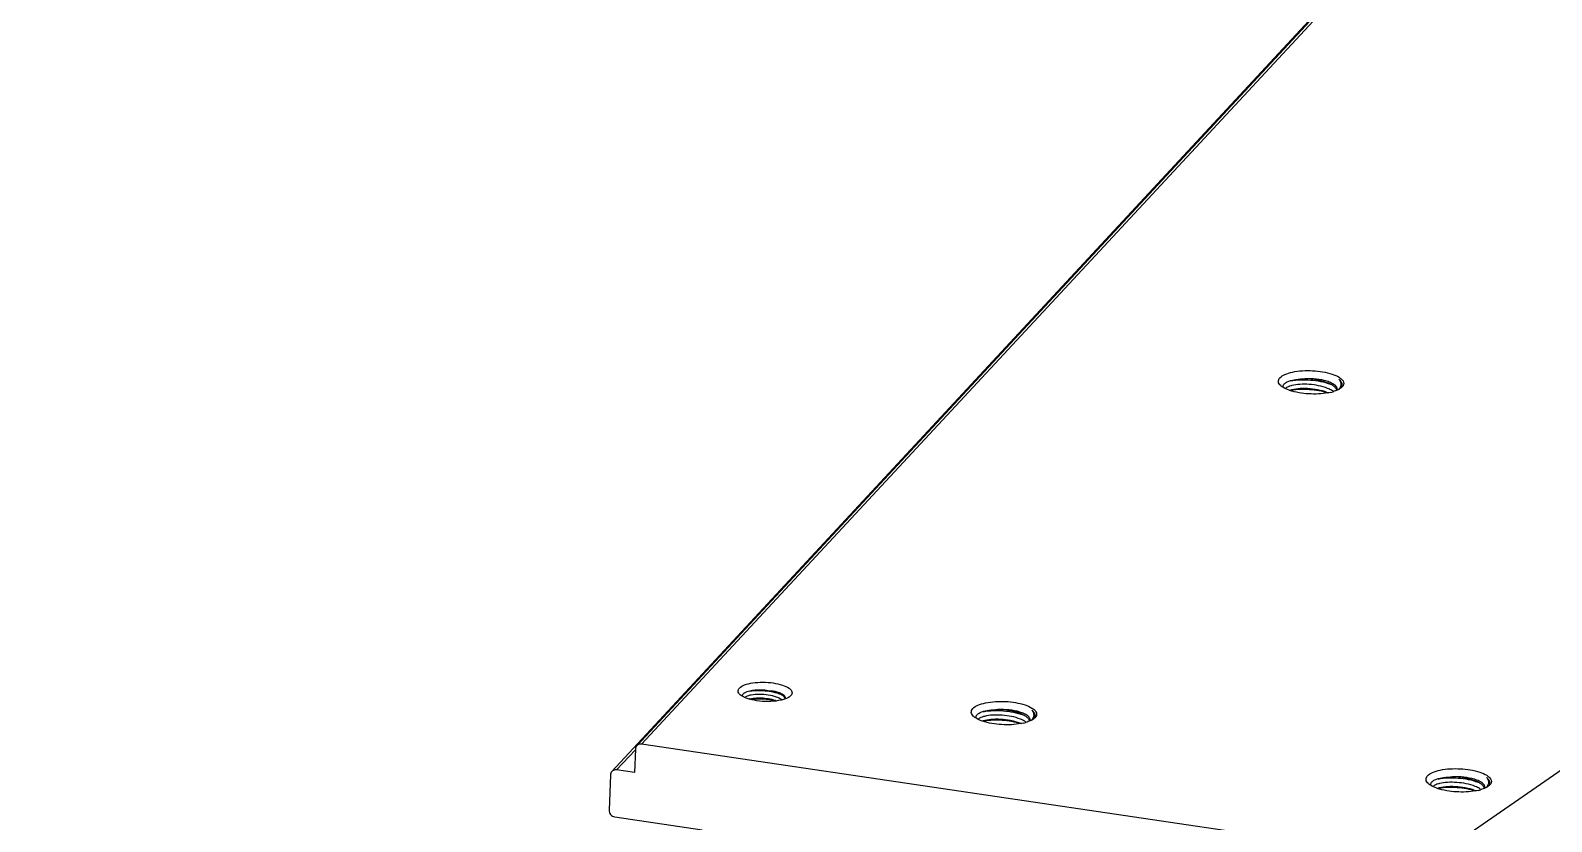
# Model space of a CAD drawing. Extents: x -425 to 6552, y -3049 to 3105.
# Drawn here: x 174.69 to 223.07, y -2703.76 to -2678.59 of the extents above; entities that cross this region are included whole.
import ezdxf

# ---------------------------------------------------------------- set-up
doc = ezdxf.new("R2010")
doc.units = 0
doc.layers.get('0').update_dxf_attribs({"linetype": 'CONTINUOUS'})
doc.layers.add('DIM', color=1, linetype='CONTINUOUS')

msp = doc.modelspace()

# ---------------------------------------------------------------- linework, layer by layer
at = {"color": 7, "linetype": 'CONTINUOUS'}
for p, q in [((220.836, -2672.406), (193.974, -2701.35)), ((194.127, -2701.299), (220.99, -2672.356)), ((220.039, -2673.228), (193.176, -2702.171)), ((216.409, -2689.932), (216.374, -2689.964)), ((198.871, -2699.756), (198.842, -2699.782)), ((206.64, -2700.457), (206.606, -2700.488)), ((193.33, -2702.12), (193.929, -2701.475)), ((193.93, -2701.457), (193.901, -2702.204)), ((245.513, -2708.902), (194.127, -2701.299)), ((193.901, -2702.204), (193.33, -2702.12)), ((193.133, -2702.279), (193.089, -2703.399)), ((221.105, -2702.597), (221.07, -2702.629)), ((193.273, -2703.614), (196.051, -2704.025))]:
    msp.add_line(p, q, dxfattribs=at)
for centre, radius, start, end in [((214.729, -2689.593), 0.406, 227.0407, 230.4676), ((214.723, -2690.106), 0.172, 131.8913, 135.6626), ((215.054, -2691.506), 1.495, 100.2806, 102.0172), ((215.705, -2688.654), 1.488, 282.7477, 286.089), ((216.015, -2690.124), 0.242, 32.6867, 34.3083), ((216.136, -2689.999), 0.116, 340.0158, 347.4363), ((216.143, -2690.001), 0.108, 347.4648, 5.0904), ((197.482, -2699.475), 0.336, 227.042, 230.5101), ((198.131, -2700.676), 1.074, 71.3707, 75.0845), ((198.08, -2700.741), 0.995, 66.4892, 70.1401), ((198.63, -2699.516), 0.341, 304.6554, 308.5223), ((197.735, -2700.563), 0.726, 103.3878, 105.7032), ((198.307, -2700.297), 0.495, 54.9328, 56.921), ((204.961, -2700.118), 0.406, 227.0407, 230.4676), ((204.954, -2700.631), 0.172, 131.8913, 135.6626), ((205.286, -2702.031), 1.495, 100.2806, 102.0172), ((205.937, -2699.179), 1.488, 282.7477, 286.089), ((206.247, -2700.649), 0.242, 32.6867, 34.3083), ((206.367, -2700.524), 0.116, 340.0158, 347.4363), ((206.375, -2700.525), 0.108, 347.4648, 5.0904), ((219.425, -2702.258), 0.406, 227.0407, 230.4676), ((219.419, -2702.771), 0.172, 131.8913, 135.6626), ((219.75, -2704.171), 1.495, 100.2806, 102.0172), ((220.711, -2702.789), 0.242, 32.6867, 34.3083), ((220.831, -2702.664), 0.116, 340.0158, 347.4363), ((220.839, -2702.666), 0.108, 347.4648, 5.0904), ((220.401, -2701.319), 1.488, 282.7477, 286.089)]:
    msp.add_arc(centre, radius, start, end, dxfattribs=at)
for points, knots in [([(214.453, -2689.89), (214.417, -2689.857), (214.37, -2689.792), (214.386, -2689.695), (214.413, -2689.657), (214.429, -2689.639)], [0, 0, 0, 0, 0.516646, 0.743362, 1, 1, 1, 1]), ([(214.429, -2689.639), (214.471, -2689.594), (214.603, -2689.519), (214.951, -2689.421), (215.466, -2689.397), (215.972, -2689.471), (216.293, -2689.604), (216.406, -2689.693), (216.435, -2689.741)], [0, 0, 0, 0, 0.087154, 0.206966, 0.50982, 0.806573, 0.919781, 1, 1, 1, 1]), ([(214.811, -2690.066), (214.783, -2690.058), (214.683, -2690.026), (214.585, -2689.983), (214.521, -2689.942)], [0, 0, 0, 0, 0.281499, 1, 1, 1, 1]), ([(214.539, -2689.953), (214.532, -2689.936), (214.525, -2689.898), (214.542, -2689.864), (214.553, -2689.849)], [0, 0, 0, 0, 0.488724, 1, 1, 1, 1]), ([(214.582, -2689.819), (214.59, -2689.812), (214.631, -2689.782), (214.678, -2689.761), (214.715, -2689.747)], [0, 0, 0, 0, 0.213867, 1, 1, 1, 1]), ([(214.804, -2689.889), (214.793, -2689.892), (214.753, -2689.903), (214.714, -2689.917), (214.687, -2689.929)], [0, 0, 0, 0, 0.272519, 1, 1, 1, 1]), ([(214.715, -2689.747), (214.787, -2689.721), (214.955, -2689.685), (215.125, -2689.675), (215.219, -2689.675)], [0, 0, 0, 0, 0.450886, 1, 1, 1, 1]), ([(214.721, -2690.039), (214.727, -2690.037), (214.755, -2690.027), (214.784, -2690.019), (214.806, -2690.014)], [0, 0, 0, 0, 0.235567, 1, 1, 1, 1]), ([(214.765, -2689.743), (214.972, -2689.7), (215.405, -2689.692), (215.832, -2689.768), (216.035, -2689.846)], [0, 0, 0, 0, 0.492965, 1, 1, 1, 1]), ([(214.787, -2690.035), (214.977, -2690), (215.374, -2689.992), (215.765, -2690.057), (215.955, -2690.121)], [0, 0, 0, 0, 0.490802, 1, 1, 1, 1]), ([(215.945, -2689.979), (215.762, -2689.904), (215.46, -2689.849), (215.075, -2689.844), (214.888, -2689.868), (214.804, -2689.889)], [0, 0, 0, 0, 0.514216, 0.776729, 1, 1, 1, 1]), ([(214.806, -2690.014), (214.893, -2689.993), (215.089, -2689.969), (215.392, -2689.975), (215.697, -2690.022), (215.892, -2690.083), (215.979, -2690.122)], [0, 0, 0, 0, 0.226155, 0.490957, 0.760261, 1, 1, 1, 1]), ([(216.033, -2690.105), (215.834, -2690.151), (215.42, -2690.176), (215.009, -2690.123), (214.811, -2690.066)], [0, 0, 0, 0, 0.497559, 1, 1, 1, 1]), ([(215.922, -2689.752), (215.813, -2689.719), (215.579, -2689.676), (215.342, -2689.669), (215.219, -2689.675)], [0, 0, 0, 0, 0.480549, 1, 1, 1, 1]), ([(215.991, -2689.823), (215.877, -2689.772), (215.62, -2689.701), (215.357, -2689.676), (215.219, -2689.675)], [0, 0, 0, 0, 0.474879, 1, 1, 1, 1]), ([(216.111, -2689.831), (216.098, -2689.823), (216.037, -2689.791), (215.973, -2689.768), (215.922, -2689.752)], [0, 0, 0, 0, 0.22487, 1, 1, 1, 1]), ([(216.139, -2689.91), (216.128, -2689.902), (216.082, -2689.869), (216.031, -2689.842), (215.991, -2689.823)], [0, 0, 0, 0, 0.227902, 1, 1, 1, 1]), ([(216.196, -2689.892), (216.191, -2689.887), (216.164, -2689.864), (216.135, -2689.844), (216.111, -2689.831)], [0, 0, 0, 0, 0.22683, 1, 1, 1, 1]), ([(216.215, -2689.988), (216.21, -2689.981), (216.188, -2689.952), (216.161, -2689.927), (216.139, -2689.91)], [0, 0, 0, 0, 0.228545, 1, 1, 1, 1]), ([(216.344, -2689.986), (216.333, -2689.993), (216.286, -2690.022), (216.235, -2690.044), (216.194, -2690.059)], [0, 0, 0, 0, 0.225869, 1, 1, 1, 1]), ([(216.243, -2689.958), (216.24, -2689.952), (216.229, -2689.928), (216.211, -2689.907), (216.196, -2689.892)], [0, 0, 0, 0, 0.227408, 1, 1, 1, 1]), ([(216.366, -2689.841), (216.366, -2689.856), (216.362, -2689.918), (216.331, -2689.975), (216.301, -2690.011)], [0, 0, 0, 0, 0.236224, 1, 1, 1, 1]), ([(216.306, -2689.69), (216.318, -2689.7), (216.357, -2689.738), (216.389, -2689.786), (216.398, -2689.824)], [0, 0, 0, 0, 0.28741, 1, 1, 1, 1]), ([(216.306, -2689.69), (216.315, -2689.702), (216.346, -2689.747), (216.364, -2689.802), (216.366, -2689.841)], [0, 0, 0, 0, 0.271653, 1, 1, 1, 1]), ([(216.398, -2689.824), (216.405, -2689.857), (216.399, -2689.907), (216.374, -2689.947), (216.367, -2689.957)], [0, 0, 0, 0, 0.728688, 1, 1, 1, 1]), ([(216.435, -2689.741), (216.449, -2689.765), (216.467, -2689.818), (216.45, -2689.872), (216.437, -2689.895)], [0, 0, 0, 0, 0.505902, 1, 1, 1, 1]), ([(197.234, -2699.514), (197.277, -2699.468), (197.421, -2699.396), (197.675, -2699.339), (197.986, -2699.32), (198.305, -2699.343), (198.588, -2699.405), (198.781, -2699.486), (198.878, -2699.571), (198.914, -2699.635), (198.911, -2699.703), (198.886, -2699.74), (198.871, -2699.756)], [0, 0, 0, 0, 0.098694, 0.23886, 0.406252, 0.579295, 0.735178, 0.855132, 0.899073, 0.933923, 0.965052, 1, 1, 1, 1]), ([(197.253, -2699.721), (197.224, -2699.694), (197.171, -2699.623), (197.209, -2699.541), (197.234, -2699.514)], [0, 0, 0, 0, 0.522448, 1, 1, 1, 1]), ([(198.56, -2699.899), (198.453, -2699.924), (198.225, -2699.949), (197.884, -2699.938), (197.572, -2699.882), (197.383, -2699.812), (197.31, -2699.765)], [0, 0, 0, 0, 0.256655, 0.53593, 0.795993, 1, 1, 1, 1]), ([(197.376, -2699.681), (197.382, -2699.675), (197.414, -2699.652), (197.451, -2699.636), (197.48, -2699.625)], [0, 0, 0, 0, 0.214653, 1, 1, 1, 1]), ([(198.418, -2699.805), (198.333, -2699.774), (198.15, -2699.731), (197.878, -2699.709), (197.638, -2699.725), (197.493, -2699.763), (197.441, -2699.794)], [0, 0, 0, 0, 0.273884, 0.562185, 0.817439, 1, 1, 1, 1]), ([(197.48, -2699.625), (197.591, -2699.584), (197.857, -2699.555), (198.119, -2699.577), (198.258, -2699.607)], [0, 0, 0, 0, 0.455379, 1, 1, 1, 1]), ([(197.567, -2699.856), (197.704, -2699.823), (198, -2699.817), (198.29, -2699.868), (198.431, -2699.922)], [0, 0, 0, 0, 0.48139, 1, 1, 1, 1]), ([(197.568, -2699.612), (197.729, -2699.586), (198.061, -2699.584), (198.388, -2699.647), (198.542, -2699.706)], [0, 0, 0, 0, 0.497399, 1, 1, 1, 1]), ([(198.408, -2699.638), (198.396, -2699.635), (198.346, -2699.622), (198.296, -2699.613), (198.258, -2699.607)], [0, 0, 0, 0, 0.240811, 1, 1, 1, 1]), ([(198.496, -2699.683), (198.478, -2699.675), (198.401, -2699.643), (198.321, -2699.621), (198.258, -2699.607)], [0, 0, 0, 0, 0.231608, 1, 1, 1, 1]), ([(198.629, -2699.732), (198.619, -2699.725), (198.571, -2699.694), (198.517, -2699.672), (198.474, -2699.658)], [0, 0, 0, 0, 0.217945, 1, 1, 1, 1]), ([(198.616, -2699.754), (198.608, -2699.748), (198.57, -2699.72), (198.529, -2699.698), (198.496, -2699.683)], [0, 0, 0, 0, 0.22758, 1, 1, 1, 1]), ([(198.678, -2699.818), (198.674, -2699.813), (198.656, -2699.789), (198.634, -2699.768), (198.616, -2699.754)], [0, 0, 0, 0, 0.228569, 1, 1, 1, 1]), ([(198.687, -2699.79), (198.684, -2699.785), (198.668, -2699.763), (198.647, -2699.745), (198.629, -2699.732)], [0, 0, 0, 0, 0.222632, 1, 1, 1, 1]), ([(198.797, -2699.813), (198.79, -2699.817), (198.756, -2699.836), (198.721, -2699.851), (198.693, -2699.861)], [0, 0, 0, 0, 0.230864, 1, 1, 1, 1]), ([(197.569, -2699.872), (197.705, -2699.851), (197.988, -2699.845), (198.267, -2699.887), (198.406, -2699.926)], [0, 0, 0, 0, 0.487375, 1, 1, 1, 1]), ([(198.693, -2699.861), (198.683, -2699.865), (198.639, -2699.88), (198.594, -2699.892), (198.56, -2699.899)], [0, 0, 0, 0, 0.235494, 1, 1, 1, 1]), ([(204.684, -2700.414), (204.649, -2700.381), (204.602, -2700.317), (204.618, -2700.22), (204.645, -2700.182), (204.661, -2700.164)], [0, 0, 0, 0, 0.516646, 0.743362, 1, 1, 1, 1]), ([(204.661, -2700.164), (204.703, -2700.119), (204.835, -2700.044), (205.183, -2699.945), (205.698, -2699.921), (206.204, -2699.996), (206.525, -2700.128), (206.637, -2700.217), (206.666, -2700.266)], [0, 0, 0, 0, 0.087154, 0.206966, 0.50982, 0.806573, 0.919781, 1, 1, 1, 1]), ([(204.814, -2700.343), (204.822, -2700.336), (204.863, -2700.306), (204.909, -2700.285), (204.946, -2700.272)], [0, 0, 0, 0, 0.213867, 1, 1, 1, 1]), ([(204.946, -2700.272), (205.019, -2700.245), (205.187, -2700.21), (205.357, -2700.2), (205.451, -2700.2)], [0, 0, 0, 0, 0.450886, 1, 1, 1, 1]), ([(204.996, -2700.267), (205.203, -2700.225), (205.637, -2700.217), (206.064, -2700.293), (206.266, -2700.371)], [0, 0, 0, 0, 0.492965, 1, 1, 1, 1]), ([(206.154, -2700.277), (206.045, -2700.244), (205.811, -2700.201), (205.573, -2700.193), (205.451, -2700.2)], [0, 0, 0, 0, 0.480549, 1, 1, 1, 1]), ([(206.223, -2700.348), (206.109, -2700.296), (205.852, -2700.226), (205.589, -2700.201), (205.451, -2700.2)], [0, 0, 0, 0, 0.474879, 1, 1, 1, 1]), ([(206.343, -2700.355), (206.33, -2700.348), (206.269, -2700.316), (206.204, -2700.292), (206.154, -2700.277)], [0, 0, 0, 0, 0.22487, 1, 1, 1, 1]), ([(206.538, -2700.215), (206.55, -2700.225), (206.589, -2700.262), (206.621, -2700.311), (206.629, -2700.348)], [0, 0, 0, 0, 0.28741, 1, 1, 1, 1]), ([(206.538, -2700.215), (206.547, -2700.227), (206.577, -2700.272), (206.596, -2700.326), (206.597, -2700.366)], [0, 0, 0, 0, 0.271653, 1, 1, 1, 1]), ([(206.666, -2700.266), (206.68, -2700.289), (206.699, -2700.343), (206.682, -2700.397), (206.668, -2700.42)], [0, 0, 0, 0, 0.505902, 1, 1, 1, 1]), ([(205.043, -2700.591), (205.015, -2700.582), (204.914, -2700.55), (204.816, -2700.508), (204.753, -2700.467)], [0, 0, 0, 0, 0.281499, 1, 1, 1, 1]), ([(204.771, -2700.477), (204.764, -2700.461), (204.757, -2700.423), (204.774, -2700.389), (204.785, -2700.374)], [0, 0, 0, 0, 0.488724, 1, 1, 1, 1]), ([(205.036, -2700.414), (205.025, -2700.417), (204.985, -2700.428), (204.946, -2700.441), (204.919, -2700.454)], [0, 0, 0, 0, 0.272519, 1, 1, 1, 1]), ([(204.952, -2700.564), (204.959, -2700.562), (204.987, -2700.552), (205.016, -2700.544), (205.038, -2700.539)], [0, 0, 0, 0, 0.235567, 1, 1, 1, 1]), ([(205.019, -2700.56), (205.209, -2700.525), (205.605, -2700.517), (205.997, -2700.582), (206.187, -2700.645)], [0, 0, 0, 0, 0.490802, 1, 1, 1, 1]), ([(206.177, -2700.504), (205.993, -2700.429), (205.692, -2700.374), (205.307, -2700.369), (205.119, -2700.393), (205.036, -2700.414)], [0, 0, 0, 0, 0.514216, 0.776729, 1, 1, 1, 1]), ([(205.038, -2700.539), (205.125, -2700.517), (205.32, -2700.494), (205.624, -2700.5), (205.929, -2700.547), (206.124, -2700.608), (206.211, -2700.647)], [0, 0, 0, 0, 0.226155, 0.490957, 0.760261, 1, 1, 1, 1]), ([(206.265, -2700.63), (206.066, -2700.675), (205.652, -2700.7), (205.241, -2700.648), (205.043, -2700.591)], [0, 0, 0, 0, 0.497559, 1, 1, 1, 1]), ([(206.37, -2700.435), (206.36, -2700.427), (206.314, -2700.393), (206.263, -2700.366), (206.223, -2700.348)], [0, 0, 0, 0, 0.227902, 1, 1, 1, 1]), ([(206.428, -2700.417), (206.422, -2700.412), (206.396, -2700.388), (206.367, -2700.369), (206.343, -2700.355)], [0, 0, 0, 0, 0.22683, 1, 1, 1, 1]), ([(206.446, -2700.513), (206.442, -2700.506), (206.42, -2700.477), (206.393, -2700.452), (206.37, -2700.435)], [0, 0, 0, 0, 0.228545, 1, 1, 1, 1]), ([(206.576, -2700.511), (206.565, -2700.518), (206.518, -2700.546), (206.466, -2700.569), (206.426, -2700.583)], [0, 0, 0, 0, 0.225869, 1, 1, 1, 1]), ([(206.474, -2700.483), (206.472, -2700.477), (206.461, -2700.453), (206.443, -2700.432), (206.428, -2700.417)], [0, 0, 0, 0, 0.227408, 1, 1, 1, 1]), ([(206.597, -2700.366), (206.598, -2700.381), (206.594, -2700.442), (206.563, -2700.5), (206.533, -2700.536)], [0, 0, 0, 0, 0.236224, 1, 1, 1, 1]), ([(206.629, -2700.348), (206.637, -2700.381), (206.63, -2700.432), (206.606, -2700.472), (206.598, -2700.482)], [0, 0, 0, 0, 0.728688, 1, 1, 1, 1]), ([(194.127, -2701.299), (194.113, -2701.297), (194.058, -2701.294), (194.001, -2701.32), (193.974, -2701.35)], [0, 0, 0, 0, 0.26123, 1, 1, 1, 1]), ([(193.33, -2702.12), (193.316, -2702.118), (193.261, -2702.116), (193.204, -2702.141), (193.176, -2702.171)], [0, 0, 0, 0, 0.26123, 1, 1, 1, 1]), ([(219.125, -2702.304), (219.167, -2702.259), (219.299, -2702.184), (219.647, -2702.085), (220.162, -2702.062), (220.668, -2702.136), (220.989, -2702.269), (221.102, -2702.358), (221.131, -2702.406)], [0, 0, 0, 0, 0.087154, 0.206966, 0.50982, 0.806573, 0.919781, 1, 1, 1, 1]), ([(219.149, -2702.555), (219.113, -2702.521), (219.066, -2702.457), (219.082, -2702.36), (219.109, -2702.322), (219.125, -2702.304)], [0, 0, 0, 0, 0.516646, 0.743362, 1, 1, 1, 1]), ([(219.507, -2702.731), (219.479, -2702.722), (219.378, -2702.69), (219.281, -2702.648), (219.217, -2702.607)], [0, 0, 0, 0, 0.281499, 1, 1, 1, 1]), ([(219.235, -2702.617), (219.228, -2702.601), (219.221, -2702.563), (219.238, -2702.529), (219.249, -2702.514)], [0, 0, 0, 0, 0.488724, 1, 1, 1, 1]), ([(219.278, -2702.483), (219.286, -2702.476), (219.327, -2702.446), (219.373, -2702.426), (219.411, -2702.412)], [0, 0, 0, 0, 0.213867, 1, 1, 1, 1]), ([(219.5, -2702.554), (219.489, -2702.557), (219.449, -2702.568), (219.41, -2702.581), (219.383, -2702.594)], [0, 0, 0, 0, 0.272519, 1, 1, 1, 1]), ([(219.411, -2702.412), (219.483, -2702.386), (219.651, -2702.35), (219.821, -2702.34), (219.915, -2702.34)], [0, 0, 0, 0, 0.450886, 1, 1, 1, 1]), ([(219.417, -2702.704), (219.423, -2702.702), (219.451, -2702.692), (219.48, -2702.684), (219.502, -2702.679)], [0, 0, 0, 0, 0.235567, 1, 1, 1, 1]), ([(219.461, -2702.408), (219.667, -2702.365), (220.101, -2702.357), (220.528, -2702.433), (220.731, -2702.511)], [0, 0, 0, 0, 0.492965, 1, 1, 1, 1]), ([(219.483, -2702.7), (219.673, -2702.665), (220.07, -2702.657), (220.461, -2702.722), (220.651, -2702.786)], [0, 0, 0, 0, 0.490802, 1, 1, 1, 1]), ([(220.641, -2702.644), (220.458, -2702.569), (220.156, -2702.514), (219.771, -2702.509), (219.583, -2702.533), (219.5, -2702.554)], [0, 0, 0, 0, 0.514216, 0.776729, 1, 1, 1, 1]), ([(219.502, -2702.679), (219.589, -2702.657), (219.785, -2702.634), (220.088, -2702.64), (220.393, -2702.687), (220.588, -2702.748), (220.675, -2702.787)], [0, 0, 0, 0, 0.226155, 0.490957, 0.760261, 1, 1, 1, 1]), ([(220.618, -2702.417), (220.509, -2702.384), (220.275, -2702.341), (220.037, -2702.334), (219.915, -2702.34)], [0, 0, 0, 0, 0.480549, 1, 1, 1, 1]), ([(220.687, -2702.488), (220.573, -2702.437), (220.316, -2702.366), (220.053, -2702.341), (219.915, -2702.34)], [0, 0, 0, 0, 0.474879, 1, 1, 1, 1]), ([(220.807, -2702.496), (220.794, -2702.488), (220.733, -2702.456), (220.669, -2702.433), (220.618, -2702.417)], [0, 0, 0, 0, 0.22487, 1, 1, 1, 1]), ([(220.835, -2702.575), (220.824, -2702.567), (220.778, -2702.534), (220.727, -2702.507), (220.687, -2702.488)], [0, 0, 0, 0, 0.227902, 1, 1, 1, 1]), ([(220.892, -2702.557), (220.886, -2702.552), (220.86, -2702.528), (220.831, -2702.509), (220.807, -2702.496)], [0, 0, 0, 0, 0.22683, 1, 1, 1, 1]), ([(220.911, -2702.653), (220.906, -2702.646), (220.884, -2702.617), (220.857, -2702.592), (220.835, -2702.575)], [0, 0, 0, 0, 0.228545, 1, 1, 1, 1]), ([(221.04, -2702.651), (221.029, -2702.658), (220.982, -2702.686), (220.931, -2702.709), (220.89, -2702.723)], [0, 0, 0, 0, 0.225869, 1, 1, 1, 1]), ([(220.939, -2702.623), (220.936, -2702.617), (220.925, -2702.593), (220.907, -2702.572), (220.892, -2702.557)], [0, 0, 0, 0, 0.227408, 1, 1, 1, 1]), ([(221.062, -2702.506), (221.062, -2702.521), (221.058, -2702.583), (221.027, -2702.64), (220.997, -2702.676)], [0, 0, 0, 0, 0.236224, 1, 1, 1, 1]), ([(221.002, -2702.355), (221.014, -2702.365), (221.053, -2702.402), (221.085, -2702.451), (221.094, -2702.489)], [0, 0, 0, 0, 0.28741, 1, 1, 1, 1]), ([(221.002, -2702.355), (221.011, -2702.367), (221.041, -2702.412), (221.06, -2702.467), (221.062, -2702.506)], [0, 0, 0, 0, 0.271653, 1, 1, 1, 1]), ([(221.094, -2702.489), (221.101, -2702.522), (221.094, -2702.572), (221.07, -2702.612), (221.062, -2702.622)], [0, 0, 0, 0, 0.728688, 1, 1, 1, 1]), ([(221.131, -2702.406), (221.144, -2702.43), (221.163, -2702.483), (221.146, -2702.537), (221.133, -2702.56)], [0, 0, 0, 0, 0.505902, 1, 1, 1, 1]), ([(220.729, -2702.77), (220.53, -2702.815), (220.116, -2702.84), (219.705, -2702.788), (219.507, -2702.731)], [0, 0, 0, 0, 0.497559, 1, 1, 1, 1]), ([(193.089, -2703.399), (193.087, -2703.449), (193.126, -2703.553), (193.222, -2703.607), (193.273, -2703.614)], [0, 0, 0, 0, 0.495246, 1, 1, 1, 1])]:
    msp.add_open_spline(points, degree=3, knots=knots, dxfattribs=at)
for points in [[(214.521, -2689.942), (214.504, -2689.931), (214.487, -2689.919), (214.471, -2689.906)], [(214.553, -2689.849), (214.561, -2689.838), (214.571, -2689.828), (214.582, -2689.819)], [(214.642, -2689.952), (214.63, -2689.96), (214.618, -2689.968), (214.608, -2689.978)], [(214.687, -2689.929), (214.672, -2689.936), (214.657, -2689.944), (214.642, -2689.952)], [(216.016, -2690.011), (215.993, -2689.999), (215.969, -2689.989), (215.945, -2689.979)], [(216.078, -2690.045), (216.058, -2690.033), (216.037, -2690.021), (216.016, -2690.011)], [(216.129, -2690.08), (216.112, -2690.067), (216.095, -2690.056), (216.078, -2690.045)], [(216.194, -2690.059), (216.169, -2690.068), (216.143, -2690.076), (216.117, -2690.084)], [(216.241, -2690.04), (216.236, -2690.024), (216.228, -2690.008), (216.218, -2689.993)], [(216.251, -2689.991), (216.25, -2689.98), (216.247, -2689.968), (216.243, -2689.958)], [(216.374, -2689.964), (216.365, -2689.972), (216.354, -2689.979), (216.344, -2689.986)], [(216.437, -2689.895), (216.429, -2689.908), (216.419, -2689.921), (216.409, -2689.932)], [(197.31, -2699.765), (197.296, -2699.755), (197.282, -2699.745), (197.269, -2699.734)], [(197.333, -2699.76), (197.333, -2699.741), (197.341, -2699.721), (197.352, -2699.706)], [(197.337, -2699.781), (197.335, -2699.774), (197.334, -2699.767), (197.333, -2699.76)], [(197.352, -2699.706), (197.359, -2699.697), (197.367, -2699.688), (197.376, -2699.681)], [(197.441, -2699.794), (197.432, -2699.8), (197.422, -2699.806), (197.414, -2699.814)], [(198.69, -2699.84), (198.686, -2699.833), (198.682, -2699.825), (198.678, -2699.818)], [(198.705, -2699.847), (198.705, -2699.827), (198.698, -2699.807), (198.687, -2699.79)], [(198.824, -2699.796), (198.815, -2699.802), (198.806, -2699.808), (198.797, -2699.813)], [(198.53, -2699.854), (198.513, -2699.845), (198.495, -2699.836), (198.477, -2699.829)], [(198.577, -2699.882), (198.562, -2699.872), (198.546, -2699.863), (198.53, -2699.854)], [(198.697, -2699.859), (198.695, -2699.853), (198.693, -2699.846), (198.69, -2699.84)], [(204.753, -2700.467), (204.735, -2700.456), (204.719, -2700.444), (204.703, -2700.43)], [(204.785, -2700.374), (204.793, -2700.363), (204.803, -2700.353), (204.814, -2700.343)], [(204.874, -2700.477), (204.862, -2700.485), (204.85, -2700.493), (204.839, -2700.503)], [(204.919, -2700.454), (204.903, -2700.461), (204.888, -2700.468), (204.874, -2700.477)], [(206.247, -2700.536), (206.224, -2700.524), (206.201, -2700.514), (206.177, -2700.504)], [(206.31, -2700.57), (206.289, -2700.558), (206.269, -2700.546), (206.247, -2700.536)], [(206.36, -2700.605), (206.344, -2700.592), (206.327, -2700.581), (206.31, -2700.57)], [(206.426, -2700.583), (206.401, -2700.593), (206.375, -2700.601), (206.349, -2700.608)], [(206.472, -2700.565), (206.467, -2700.548), (206.459, -2700.533), (206.45, -2700.518)], [(206.483, -2700.516), (206.482, -2700.505), (206.479, -2700.493), (206.474, -2700.483)], [(206.606, -2700.488), (206.596, -2700.496), (206.586, -2700.504), (206.576, -2700.511)], [(206.668, -2700.42), (206.661, -2700.433), (206.651, -2700.446), (206.64, -2700.457)], [(193.974, -2701.35), (193.947, -2701.378), (193.931, -2701.419), (193.93, -2701.457)], [(193.176, -2702.171), (193.15, -2702.199), (193.134, -2702.24), (193.133, -2702.279)], [(219.217, -2702.607), (219.2, -2702.596), (219.183, -2702.584), (219.167, -2702.571)], [(219.249, -2702.514), (219.257, -2702.503), (219.267, -2702.493), (219.278, -2702.483)], [(219.338, -2702.617), (219.326, -2702.625), (219.314, -2702.633), (219.304, -2702.643)], [(219.383, -2702.594), (219.367, -2702.601), (219.352, -2702.609), (219.338, -2702.617)], [(220.712, -2702.676), (220.688, -2702.664), (220.665, -2702.654), (220.641, -2702.644)], [(220.774, -2702.71), (220.754, -2702.698), (220.733, -2702.686), (220.712, -2702.676)], [(220.825, -2702.745), (220.808, -2702.732), (220.791, -2702.721), (220.774, -2702.71)], [(220.89, -2702.723), (220.865, -2702.733), (220.839, -2702.741), (220.813, -2702.749)], [(220.937, -2702.705), (220.931, -2702.688), (220.924, -2702.673), (220.914, -2702.658)], [(220.947, -2702.656), (220.946, -2702.645), (220.943, -2702.633), (220.939, -2702.623)], [(221.07, -2702.629), (221.06, -2702.636), (221.05, -2702.644), (221.04, -2702.651)], [(221.133, -2702.56), (221.125, -2702.573), (221.115, -2702.586), (221.105, -2702.597)]]:
    msp.add_open_spline(points, degree=3, dxfattribs=at)
at = {"layer": 'DIM'}
msp.add_line((302.845, -2647.219), (-247.155, -3027.219), dxfattribs=at)

doc.saveas('drawing.dxf')
